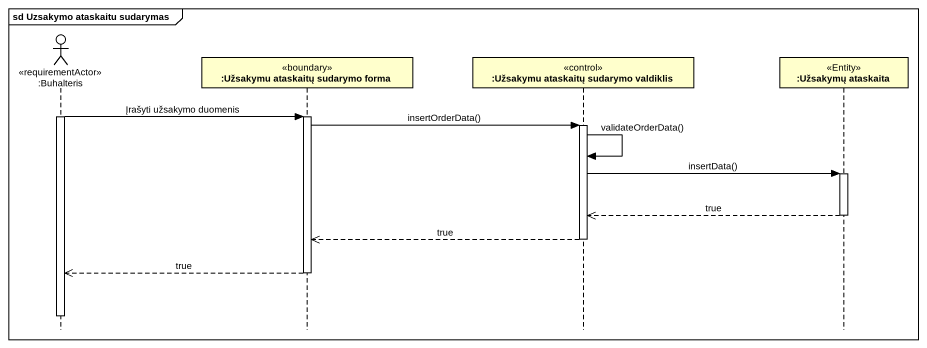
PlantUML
@startuml
mainframe sd Uzsakymo ataskaitu sudarymas
hide footbox
actor ":Buhalteris" as Buhalteris <<requirementActor>>
participant ":Užsakymu ataskaitų sudarymo forma" as Užsakymu_ataskaitų_sudarymo <<boundary>>
participant ":Užsakymu ataskaitų sudarymo valdiklis" as Užsakymu_ataskaitų_sudarymo_2 <<control>>
participant ":Užsakymų ataskaita" as Užsakymų_ataskaita <<Entity>>

activate Buhalteris
Buhalteris -> Užsakymu_ataskaitų_sudarymo : Įrašyti užsakymo duomenis
activate Užsakymu_ataskaitų_sudarymo
Užsakymu_ataskaitų_sudarymo -> Užsakymu_ataskaitų_sudarymo_2 : insertOrderData()
activate Užsakymu_ataskaitų_sudarymo_2
Užsakymu_ataskaitų_sudarymo_2 -> Užsakymu_ataskaitų_sudarymo_2 : validateOrderData()
Užsakymu_ataskaitų_sudarymo_2 -> Užsakymų_ataskaita : insertData()
activate Užsakymų_ataskaita
Užsakymų_ataskaita -->> Užsakymu_ataskaitų_sudarymo_2 : true
deactivate Užsakymų_ataskaita
Užsakymu_ataskaitų_sudarymo_2 -->> Užsakymu_ataskaitų_sudarymo : true
deactivate Užsakymu_ataskaitų_sudarymo_2
Užsakymu_ataskaitų_sudarymo -->> Buhalteris : true
deactivate Užsakymu_ataskaitų_sudarymo
deactivate Buhalteris
@enduml
